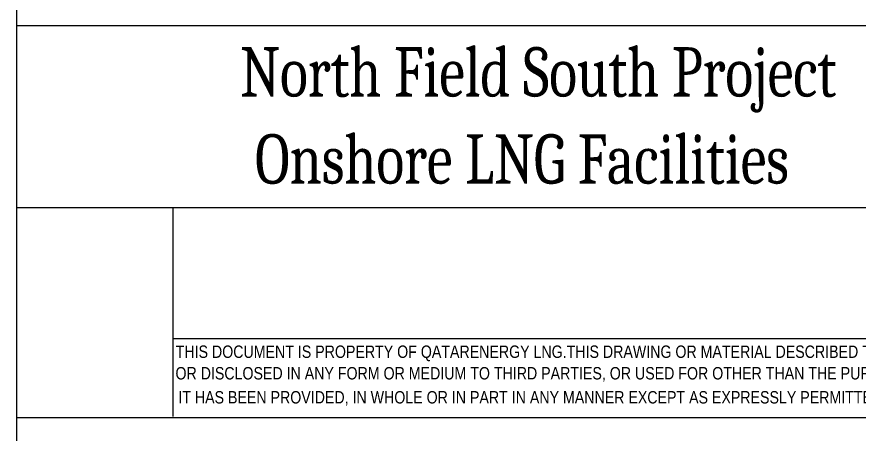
# Model space of a CAD drawing. Header units: millimetres. Extents: x -196 to 224, y -57 to 240.
# Drawn here: x 141.4 to 194.4, y 29 to 55.2 of the extents above; entities that cross this region are included whole.
import ezdxf

# ---------------------------------------------------------------- set-up
doc = ezdxf.new("R2010")
doc.units = ezdxf.units.MM
doc.styles.add('Arial Narrow', font='ARIALN.TTF', dxfattribs={"height": 0.2})
doc.styles.add('Cambria Math', font='CAMBRIA.TTC', dxfattribs={"height": 0.2})

# ---------------------------------------------------------------- blocks, each defined once
blk = doc.blocks.new('Unknown-234525283-28870')
at = {"color": 7, "linetype": 'Continuous'}
for p, q in [((141.418, -41.586), (141.418, 121.453)), ((141.418, 54.669), (209.288, 54.669)), ((141.418, 43.215), (209.288, 43.215)), ((141.418, 43.215), (209.288, 43.215)), ((151.236, 43.213), (151.236, 30.073)), ((151.236, 34.969), (209.256, 34.974)), ((141.415, 29.998), (209.288, 29.998)), ((141.418, 29.998), (209.288, 29.998))]:
    blk.add_line(p, q, dxfattribs=at)
at = {"color": 7, "linetype": 'Continuous', "style": 'Cambria Math', "width": 0.777778}
for s, p in [('North Field South Project', (155.469, 50.19)), ('Onshore LNG Facilities', (156.414, 44.71))]:
    blk.add_text(s, height=3.11425, dxfattribs=at).set_placement(p)
at = {"color": 7, "linetype": 'Continuous', "style": 'Arial Narrow'}
for s, height, p in [('THIS DOCUMENT IS PROPERTY OF QATARENERGY LNG.THIS DRAWING OR MATERIAL DESCRIBED THEREON MAY NOT BE COPIED', 0.779684, (151.416, 33.757)), ('OR DISCLOSED IN ANY FORM OR MEDIUM TO THIRD PARTIES, OR USED FOR OTHER THAN THE PURPOSE FOR WHICH', 0.77968, (151.401, 32.401)), ('IT HAS BEEN PROVIDED, IN WHOLE OR IN PART IN ANY MANNER EXCEPT AS EXPRESSLY PERMITTED BY QATARENERGY LNG.', 0.779684, (151.581, 30.889))]:
    blk.add_text(s, height=height, dxfattribs=at).set_placement(p)

msp = doc.modelspace()

# ---------------------------------------------------------------- block references
msp.add_blockref('Unknown-234525283-28870', (0, 0))

doc.saveas('drawing.dxf')
